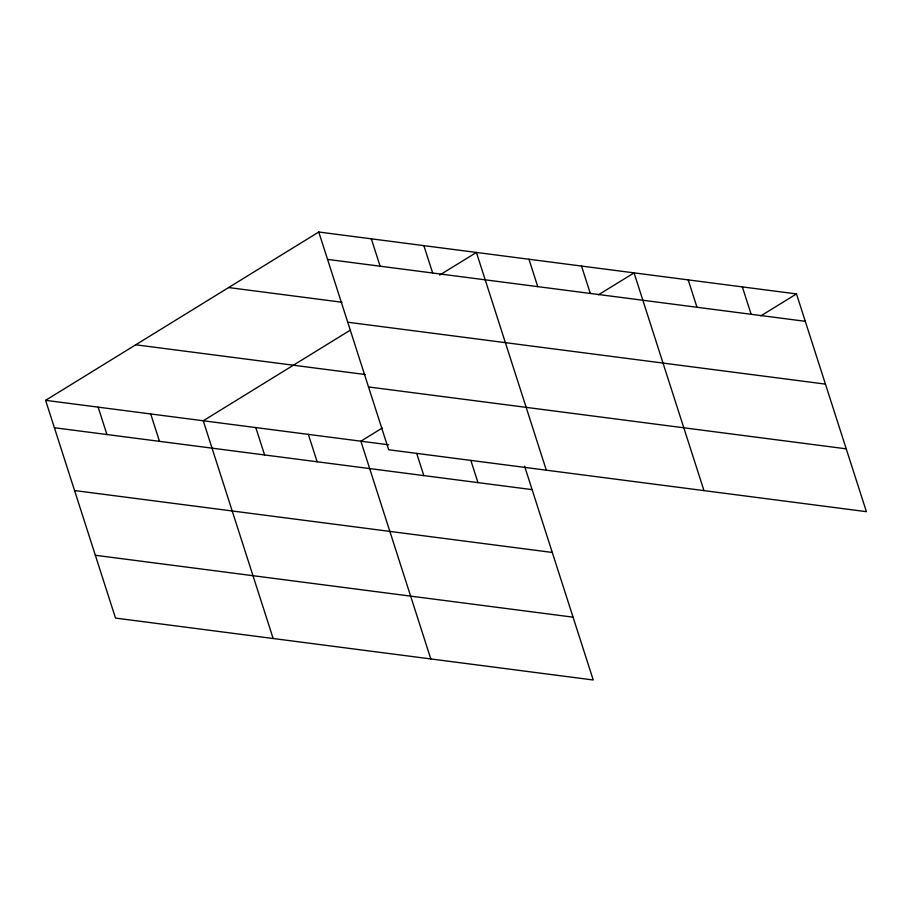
<?xml version="1.0" encoding="UTF-8"?>
<svg xmlns="http://www.w3.org/2000/svg" width="912" height="912" viewBox="0 0 912 912"><rect width="100%" height="100%" fill="white"/><g stroke="black" fill="none" stroke-linecap="round" stroke-linejoin="round"><path stroke-width="1.37" d="M524.571 466.157L593.233 679.987L115.516 618.085L45.6 400.334L318.767 232.013L796.484 293.915L866.4 511.666L388.683 449.753L318.767 232.013M350.55 329.996L203.251 420.763L273.155 638.514M439.641 275.093L476.417 252.442L546.322 470.182M382.242 428.036L360.89 441.191L430.806 658.943M598.477 294.793L634.068 272.87L703.973 490.61M760.904 315.837L796.484 293.915M327.568 259.396L805.285 321.309M228.627 287.554L342.023 302.248M347.734 322.221L825.451 384.123M135.751 344.793L365.302 374.536M368.516 386.939L846.233 448.841M45.6 400.334L388.66 444.794M54.389 427.728L532.118 489.63M74.567 490.542L552.284 552.455M95.338 555.271L573.067 617.173M742.345 286.904L751.146 314.287M688.207 279.881L696.996 307.276M581.514 266.053L590.303 293.447M528.96 259.247L537.761 286.642M423.863 245.624L432.664 273.019M470.854 460.446L477.968 482.619M371.321 238.819L380.11 266.213M416.716 453.424L423.829 475.597M308.347 434.386L317.137 461.78M255.793 427.58L264.594 454.963M150.697 413.957L159.497 441.34M98.154 407.151L106.943 434.534"/></g></svg>
